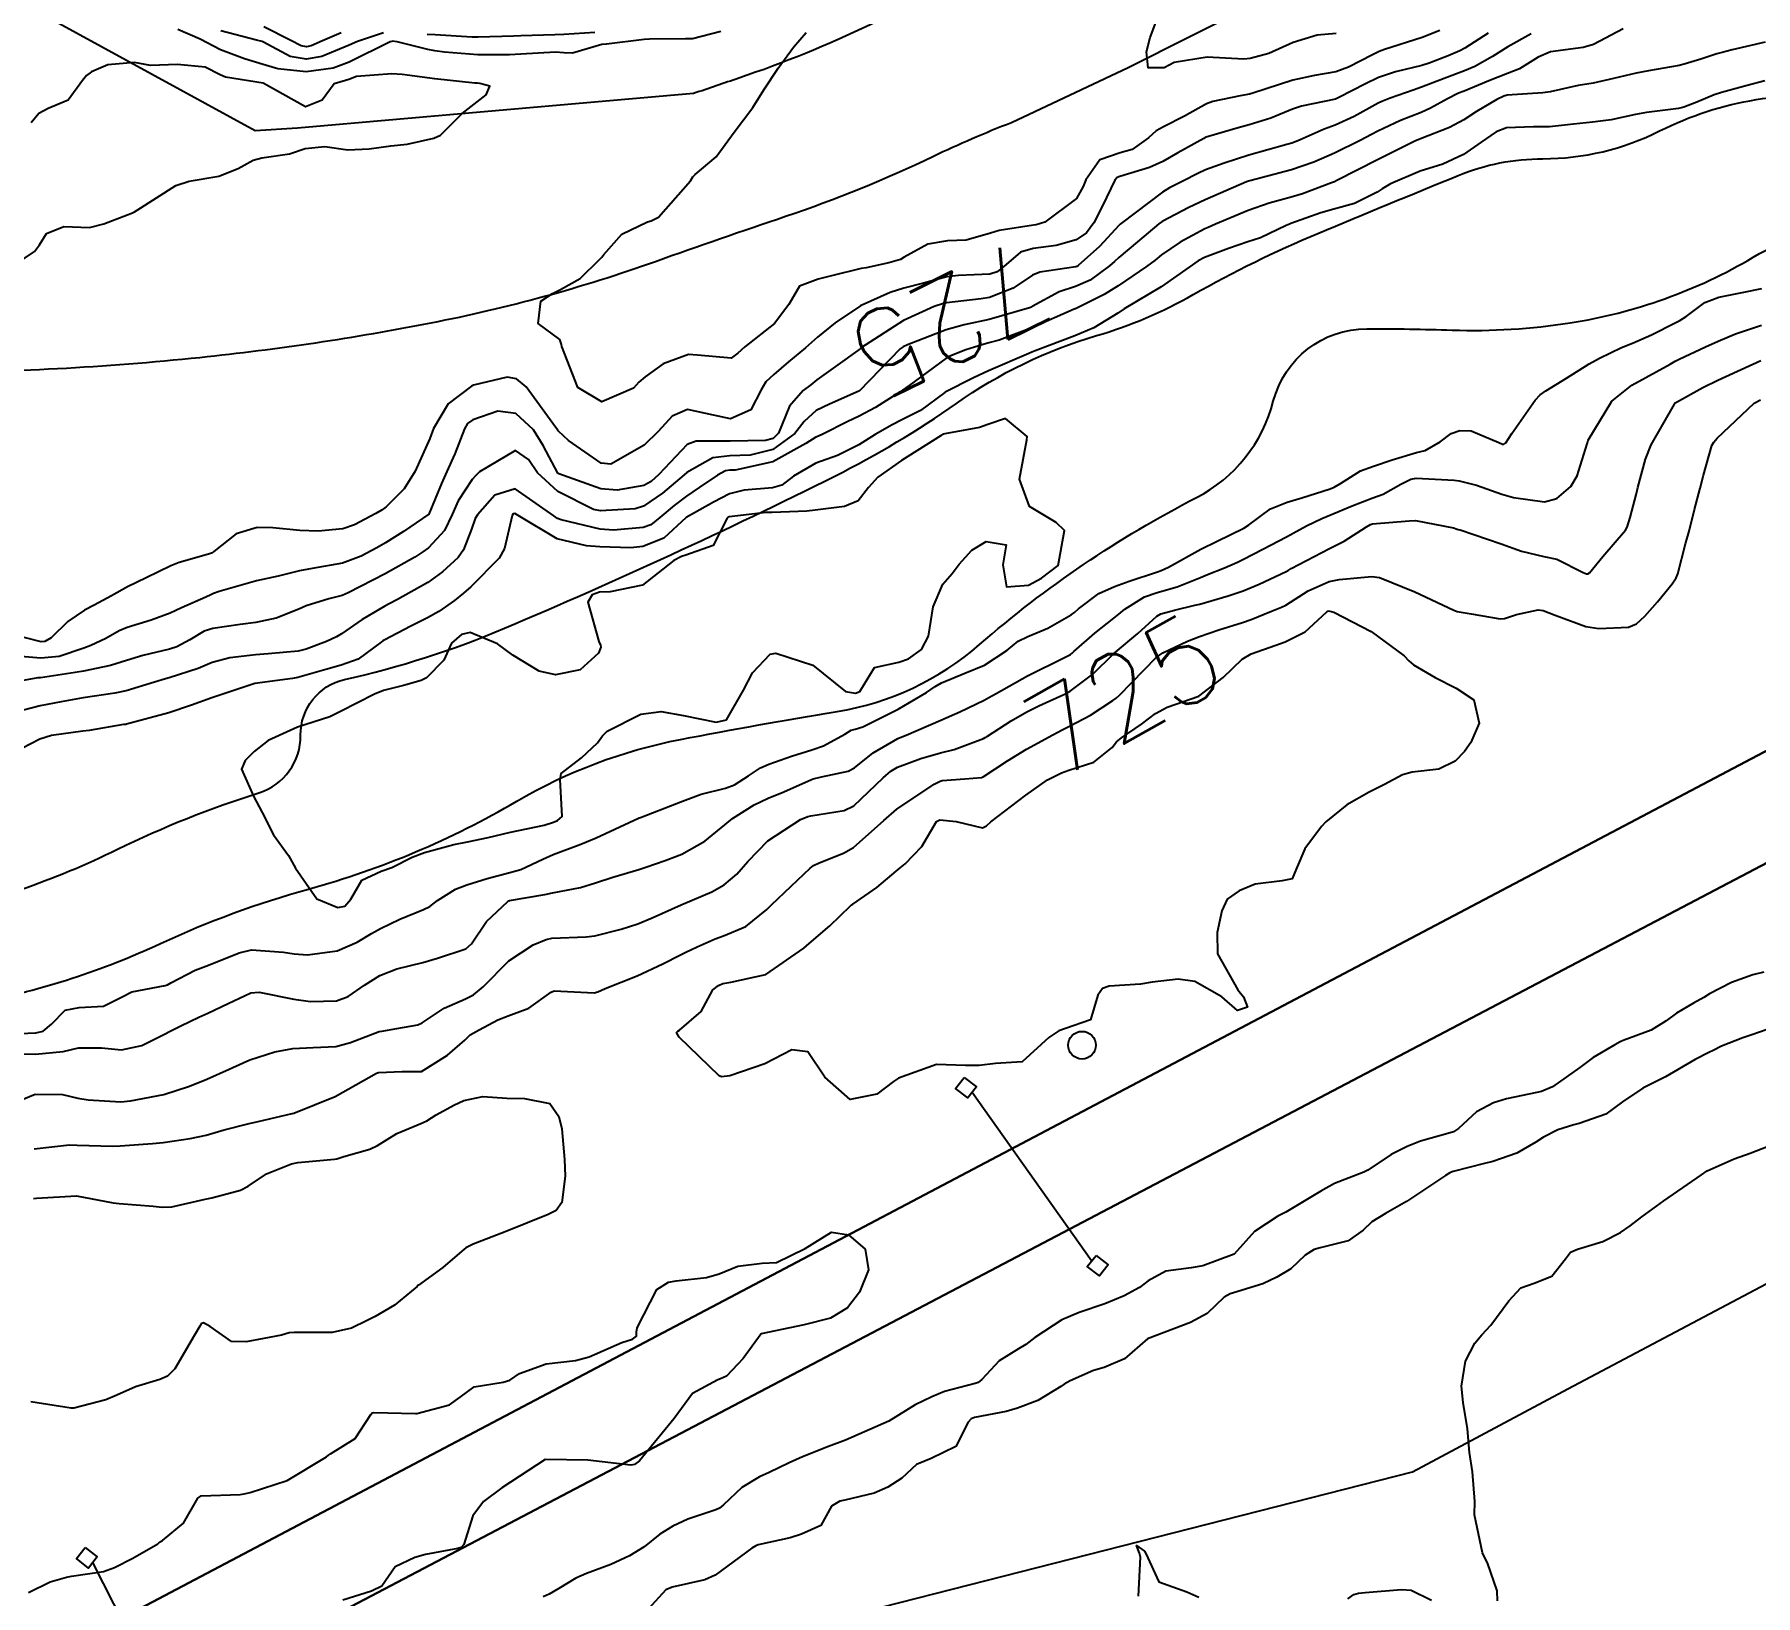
# Model space of a CAD drawing. Header units: metres. Extents: x 318500 to 325275, y 7408834 to 7428799.
# Drawn here: x 322612.5 to 322692.7, y 7418148.9 to 7418221.7 of the extents above; entities that cross this region are included whole.
import ezdxf
from ezdxf.enums import TextEntityAlignment as Align

# ---------------------------------------------------------------- set-up
doc = ezdxf.new("R2010")
doc.units = ezdxf.units.M
doc.header["$MEASUREMENT"] = 0
for name, color, linetype in [('Cotas', 45, 'Continuous'), ('Curvas de Nivel 1m', 11, 'Continuous'), ('Curvas de Nivel 5m', 15, 'Continuous'), ('Divisas', 45, 'Continuous'), ('Hidrografia', 140, 'Continuous'), ('Linha Férrea', 20, 'Continuous'), ('Postes', 20, 'Continuous'), ('Pórticos', 45, 'Continuous'), ('Vias Primárias', 230, 'Continuous')]:
    doc.layers.add(name, color=color, linetype=linetype)
doc.styles.add('Style-STANDARD', font='STANDARD.shx')

msp = doc.modelspace()

# ---------------------------------------------------------------- linework, layer by layer
at = {"layer": 'Curvas de Nivel 1m', "flags": 128}
for points, elevation in [([(322673.17, 7418221.737), (322672.279, 7418221.659), (322671.165, 7418221.316), (322670.023, 7418220.797), (322669.147, 7418220.559), (322668.863, 7418220.53), (322667.148, 7418220.63), (322665.615, 7418220.385), (322665.143, 7418220.129), (322664.393, 7418220.122), (322664.318, 7418220.872), (322664.488, 7418221.542), (322664.992, 7418222.863)], 728), ([(322686.55, 7418221.955), (322685.166, 7418221.22), (322684.687, 7418221.082), (322683.163, 7418220.881), (322682.581, 7418220.629), (322681.708, 7418220.086), (322681.148, 7418219.869), (322680.283, 7418219.523), (322679.135, 7418219.044), (322678.876, 7418218.941), (322678.349, 7418218.688), (322677.567, 7418218.252), (322677.12, 7418218.05), (322676.163, 7418217.666), (322675.107, 7418217.175), (322674.813, 7418217.026), (322674.276, 7418216.742), (322673.094, 7418216.152), (322672.13, 7418215.729), (322671.086, 7418215.37), (322669.133, 7418214.862), (322669.08, 7418214.845), (322668.988, 7418214.811), (322667.061, 7418213.972), (322666.293, 7418213.612), (322665.051, 7418212.966), (322664.898, 7418212.862), (322663.899, 7418212.015), (322663.026, 7418211.283), (322662.823, 7418211.092), (322662.6, 7418210.894), (322661.688, 7418210.225), (322661.005, 7418209.929), (322660.244, 7418209.678), (322658.991, 7418208.995), (322658.955, 7418208.976), (322658.872, 7418208.942), (322656.984, 7418208.401), (322655.817, 7418208.147), (322654.979, 7418207.91), (322653.17, 7418207.215), (322652.971, 7418207.125), (322652.83, 7418207.022), (322650.94, 7418205.07), (322650.91, 7418205.05), (322649.544, 7418204.451), (322648.926, 7418204.145), (322648.357, 7418203.639), (322647.929, 7418203.085), (322646.902, 7418202.328), (322645.846, 7418202.063), (322644.899, 7418202.041), (322644.095, 7418201.941), (322642.891, 7418201.257), (322642.771, 7418201.152), (322641.751, 7418200.292), (322640.868, 7418199.69), (322640.486, 7418199.566), (322638.864, 7418199.48), (322638.538, 7418199.541), (322636.877, 7418200.373), (322635.927, 7418201.244), (322635.508, 7418201.862), (322634.9, 7418202.293), (322633.217, 7418201.285), (322633.05, 7418201.125), (322632.885, 7418200.93), (322632.224, 7418199.942), (322631.95, 7418199.299), (322631.596, 7418198.555), (322630.837, 7418197.748), (322630.583, 7418197.565), (322630.199, 7418197.319), (322628.822, 7418196.529), (322627.096, 7418195.649), (322626.812, 7418195.528), (322626.688, 7418195.495), (322626.191, 7418195.376), (322625.144, 7418195.047), (322624.803, 7418194.892), (322623.739, 7418194.463), (322622.793, 7418194.263), (322622.057, 7418194.165), (322620.788, 7418193.993), (322620.383, 7418193.857), (322619.708, 7418193.461), (322619.109, 7418193.132), (322618.773, 7418193.02), (322617.524, 7418192.734), (322616.765, 7418192.49), (322616.017, 7418192.255), (322614.757, 7418192.003), (322614.361, 7418191.929), (322612.752, 7418191.691), (322612.624, 7418191.68), (322611.951, 7418191.562)], 724), ([(322680.25, 7418221.743), (322679.164, 7418221.054), (322678.923, 7418220.921), (322678.39, 7418220.688), (322677.506, 7418220.345), (322677.153, 7418220.239), (322675.93, 7418219.936), (322675.144, 7418219.674), (322674.505, 7418219.374), (322673.313, 7418218.757), (322673.194, 7418218.694), (322673.129, 7418218.669), (322671.553, 7418218.346), (322671.121, 7418218.202), (322670.125, 7418217.785), (322669.11, 7418217.465), (322668.596, 7418217.329), (322667.101, 7418216.898), (322667.062, 7418216.879), (322666.995, 7418216.841), (322665.779, 7418216.164), (322665.084, 7418215.768), (322664.466, 7418215.482), (322663.073, 7418215.068), (322662.949, 7418215.014), (322662.852, 7418214.892), (322662.263, 7418213.693), (322661.871, 7418212.902), (322661.516, 7418212.432), (322661.038, 7418212.102), (322660.115, 7418211.843), (322659.032, 7418211.707), (322658.446, 7418211.531), (322657.774, 7418210.959), (322657.358, 7418210.622), (322657.013, 7418210.512), (322655.548, 7418210.449), (322655.011, 7418210.381), (322653.917, 7418210.096), (322653.002, 7418209.851), (322652.369, 7418209.66), (322651.024, 7418209.049), (322650.99, 7418209.031), (322649.808, 7418208.235), (322648.975, 7418207.564), (322648.417, 7418207.078), (322647.636, 7418206.413), (322646.951, 7418205.832), (322646.57, 7418205.481), (322646.355, 7418205.109), (322645.865, 7418204.177), (322644.92, 7418203.763), (322644.125, 7418203.935), (322642.926, 7418204.205), (322642.2, 7418203.881), (322641.546, 7418203.17), (322640.904, 7418202.542), (322639.347, 7418201.656), (322638.895, 7418201.692), (322637.378, 7418202.753), (322636.91, 7418203.181), (322636.89, 7418203.21), (322636.876, 7418203.231), (322636.771, 7418203.374), (322635.404, 7418205.253), (322634.946, 7418205.629), (322634.506, 7418205.707), (322632.941, 7418205.336), (322632.907, 7418205.324), (322632.849, 7418205.291), (322631.763, 7418204.466), (322631.078, 7418203.308), (322631.034, 7418203.183), (322630.905, 7418202.849), (322630.226, 7418201.32), (322629.706, 7418200.5), (322628.865, 7418199.662), (322628.678, 7418199.527), (322628.383, 7418199.347), (322627.396, 7418198.817), (322626.849, 7418198.633), (322625.706, 7418198.522), (322624.847, 7418198.549), (322623.581, 7418198.677), (322622.849, 7418198.691), (322621.883, 7418198.395), (322620.832, 7418197.569), (322620.767, 7418197.514), (322620.583, 7418197.452), (322619.225, 7418197.067), (322618.824, 7418196.905), (322617.686, 7418196.355), (322616.814, 7418195.934), (322616.066, 7418195.511), (322615.249, 7418195.077), (322614.8, 7418194.846), (322614.02, 7418194.309), (322613.255, 7418193.545), (322612.953, 7418193.373), (322612.777, 7418193.364), (322611.984, 7418193.562)], 726), ([(322644.478, 7418221.819), (322643.155, 7418221.484), (322642.83, 7418221.48), (322641.154, 7418221.465), (322640.893, 7418221.445), (322639.15, 7418221.233), (322639.131, 7418221.23), (322638.921, 7418221.212), (322637.553, 7418220.819), (322637.146, 7418220.836), (322636.771, 7418220.86), (322635.145, 7418220.765), (322634.618, 7418220.741), (322633.144, 7418220.733), (322631.585, 7418220.866), (322631.146, 7418220.92), (322630.811, 7418220.979), (322629.38, 7418221.337), (322629.15, 7418221.367), (322629.126, 7418221.365), (322629.059, 7418221.341), (322627.14, 7418220.392), (322626.396, 7418220.119), (322625.136, 7418219.95), (322623.812, 7418220.085), (322623.139, 7418220.288), (322622.262, 7418220.554), (322621.145, 7418220.965), (322620.19, 7418221.46), (322619.157, 7418221.924)], 727), ([(322628.741, 7418221.762), (322627.539, 7418221.364), (322627.148, 7418221.193), (322625.867, 7418220.659), (322625.141, 7418220.534), (322624.4, 7418220.658), (322623.149, 7418221.324), (322623.084, 7418221.356), (322622.83, 7418221.425), (322621.156, 7418221.857)], 728), ([(322626.771, 7418221.759), (322625.895, 7418221.383), (322625.378, 7418221.157), (322625.147, 7418221.116), (322624.911, 7418221.157), (322624.427, 7418221.401), (322623.159, 7418222.036)], 729), ([(322638.602, 7418221.772), (322637.157, 7418221.681), (322636.73, 7418221.662), (322635.155, 7418221.62), (322634.812, 7418221.608), (322633.154, 7418221.561), (322632.881, 7418221.566), (322631.155, 7418221.665), (322630.783, 7418221.688)], 728), ([(322677.995, 7418221.868), (322677.168, 7418221.536), (322675.416, 7418220.98), (322675.162, 7418220.887), (322674.853, 7418220.735), (322673.739, 7418220.163), (322673.148, 7418219.947), (322672.15, 7418219.765), (322671.142, 7418219.555), (322669.275, 7418218.951), (322669.131, 7418218.906), (322668.693, 7418218.817), (322667.41, 7418218.552), (322667.124, 7418218.449), (322666.089, 7418217.877), (322665.108, 7418217.382), (322664.773, 7418217.197), (322664.421, 7418216.87), (322663.648, 7418216.325), (322663.089, 7418216.168), (322662.143, 7418215.845), (322661.489, 7418214.906), (322661.374, 7418214.6), (322661.061, 7418214.031), (322659.586, 7418212.932), (322659.17, 7418212.816), (322659.048, 7418212.799), (322657.457, 7418212.551), (322657.042, 7418212.413), (322655.917, 7418212.101), (322655.036, 7418212.062), (322654.126, 7418211.912), (322653.024, 7418211.302), (322652.85, 7418211.195), (322652.312, 7418211.031), (322651.254, 7418210.809), (322651.016, 7418210.766), (322649.638, 7418210.437), (322649.008, 7418210.28), (322648.144, 7418209.941), (322647.648, 7418209.09), (322646.981, 7418208.215), (322645.598, 7418207.121), (322645.272, 7418206.819), (322644.962, 7418206.596), (322643.383, 7418206.726), (322642.964, 7418206.755), (322641.791, 7418206.334), (322640.948, 7418205.72), (322640.652, 7418205.477), (322640.406, 7418205.188), (322638.93, 7418204.548), (322637.807, 7418205.221), (322637.064, 7418207.134), (322637.047, 7418207.229), (322636.972, 7418207.458), (322635.949, 7418208.215), (322636.075, 7418209.244), (322636.619, 7418209.612), (322636.998, 7418209.786), (322637.92, 7418210.307), (322638.839, 7418211.212), (322638.925, 7418211.308), (322639.023, 7418211.433), (322639.856, 7418212.379), (322641.047, 7418212.953), (322641.223, 7418213.002), (322641.574, 7418213.172), (322643.067, 7418214.856), (322643.174, 7418215.044), (322643.27, 7418215.148), (322644.249, 7418215.972), (322645.1, 7418217.13), (322645.96, 7418218.275), (322646.483, 7418219.11), (322647.14, 7418220.114), (322647.859, 7418221.089), (322648.459, 7418221.782)], 727), ([(322693.168, 7418221.325), (322691.624, 7418220.973), (322691.163, 7418220.845), (322690.909, 7418220.777), (322690.162, 7418220.53), (322689.396, 7418220.298), (322689.155, 7418220.236), (322687.727, 7418219.986), (322687.15, 7418219.884), (322686.095, 7418219.637), (322685.142, 7418219.416), (322684.446, 7418219.301), (322683.136, 7418219.018), (322682.801, 7418218.959), (322681.133, 7418218.848), (322680.975, 7418218.809), (322680.663, 7418218.657), (322679.702, 7418218.09), (322679.115, 7418217.712), (322678.448, 7418217.348), (322677.102, 7418216.822), (322677.016, 7418216.786), (322676.833, 7418216.704), (322675.091, 7418215.84), (322673.194, 7418214.871), (322673.081, 7418214.815), (322673.044, 7418214.797), (322672.946, 7418214.761), (322671.59, 7418214.257), (322671.07, 7418214.092), (322670.047, 7418213.814), (322669.06, 7418213.47), (322667.543, 7418212.833), (322667.2, 7418212.686), (322667.047, 7418212.617), (322665.883, 7418212.002), (322665.028, 7418211.412), (322664.722, 7418211.167), (322664.322, 7418210.87), (322663.006, 7418209.967), (322662.342, 7418209.555), (322661.044, 7418208.909), (322661.006, 7418208.894), (322660.99, 7418208.885), (322660.949, 7418208.87), (322658.981, 7418208.003), (322657.45, 7418207.438), (322656.973, 7418207.301), (322656.712, 7418207.233), (322655.904, 7418206.981), (322655.232, 7418206.721), (322654.964, 7418206.569), (322653.252, 7418205.323), (322652.941, 7418205.092), (322652.843, 7418205.021), (322651.681, 7418204.287), (322650.923, 7418203.884), (322650.357, 7418203.617), (322649.253, 7418203.067), (322649.021, 7418202.957), (322648.908, 7418202.903), (322648.442, 7418202.614), (322646.897, 7418201.764), (322645.135, 7418201.369), (322644.892, 7418201.366), (322644.686, 7418201.339), (322644.317, 7418201.136), (322643.471, 7418200.554), (322642.875, 7418200.157), (322642.298, 7418199.729), (322641.634, 7418199.168), (322641.203, 7418198.826), (322640.853, 7418198.701), (322639.476, 7418198.575), (322638.851, 7418198.625), (322637.027, 7418199.059), (322636.858, 7418199.115), (322636.687, 7418199.233), (322634.879, 7418200.503), (322633.94, 7418200.208), (322633.13, 7418199.286), (322633.025, 7418199.12), (322632.85, 7418198.615), (322632.477, 7418197.652), (322632.232, 7418197.296), (322631.5, 7418196.627), (322630.818, 7418196.136), (322629.392, 7418195.331), (322629.012, 7418195.132), (322628.805, 7418195.023), (322627.751, 7418194.4), (322626.786, 7418193.74), (322626.555, 7418193.601), (322626.086, 7418193.377), (322625.141, 7418193.019), (322624.773, 7418192.936), (322623.375, 7418192.807), (322622.77, 7418192.763), (322621.58, 7418192.626), (322620.764, 7418192.393), (322620.096, 7418192.121), (322618.753, 7418191.689), (322618.584, 7418191.641), (322618.062, 7418191.48), (322616.746, 7418191.086), (322616.215, 7418190.978), (322614.742, 7418190.747), (322613.709, 7418190.572), (322612.738, 7418190.383), (322611.114, 7418189.954)], 723), ([(322611.605, 7418210.977), (322612.47, 7418211.558), (322612.705, 7418211.875), (322613.033, 7418212.399), (322613.847, 7418212.733), (322615.037, 7418212.687), (322615.708, 7418212.852), (322617.048, 7418213.362), (322617.139, 7418213.408), (322617.267, 7418213.497), (322619.062, 7418214.638), (322619.683, 7418214.845), (322621.066, 7418215.082), (322621.963, 7418215.437), (322622.671, 7418215.831), (322623.078, 7418215.928), (322624.363, 7418216.119), (322625.085, 7418216.368), (322626.011, 7418216.456), (322627.084, 7418216.311), (322628.084, 7418216.356), (322629.087, 7418216.49), (322629.848, 7418216.57), (322631.093, 7418216.854), (322631.409, 7418216.993), (322631.713, 7418217.304), (322632.41, 7418217.998), (322633.119, 7418218.546), (322633.538, 7418218.87), (322633.699, 7418219.281), (322633.243, 7418219.401), (322633.131, 7418219.408), (322633.005, 7418219.417), (322631.133, 7418219.622), (322629.617, 7418219.815), (322629.135, 7418219.855), (322627.491, 7418219.722), (322627.132, 7418219.588), (322626.967, 7418219.536), (322626.438, 7418219.377), (322625.885, 7418218.616), (322625.114, 7418218.312), (322623.13, 7418219.42), (322621.385, 7418219.699), (322621.133, 7418219.796), (322620.432, 7418220.162), (322619.138, 7418220.292), (322617.887, 7418220.238), (322617.139, 7418220.385), (322615.893, 7418220.275), (322615.134, 7418219.948), (322614.89, 7418219.775), (322614.713, 7418219.534), (322614.04, 7418218.616), (322613.11, 7418218.237), (322612.667, 7418217.996), (322612.312, 7418217.562)], 726), ([(322693.145, 7418219.522), (322692.334, 7418219.311), (322691.137, 7418218.986), (322690.789, 7418218.87), (322689.977, 7418218.532), (322689.375, 7418218.289), (322689.125, 7418218.23), (322687.639, 7418218.045), (322687.121, 7418217.946), (322685.994, 7418217.71), (322685.115, 7418217.596), (322684.224, 7418217.499), (322683.111, 7418217.384), (322682.367, 7418217.375), (322681.11, 7418217.326), (322680.622, 7418217.142), (322679.922, 7418216.668), (322679.094, 7418216.089), (322678.142, 7418215.637), (322677.086, 7418215.312), (322675.705, 7418214.721), (322675.316, 7418214.487), (322675.074, 7418214.333), (322674.013, 7418213.799), (322673.062, 7418213.533), (322672.457, 7418213.368), (322671.051, 7418212.87), (322670.987, 7418212.845), (322670.833, 7418212.783), (322669.632, 7418212.21), (322669.038, 7418212.012), (322668.148, 7418211.708), (322667.027, 7418211.278), (322666.729, 7418211.13), (322666.317, 7418210.841), (322665.011, 7418209.916), (322663.284, 7418208.886), (322662.988, 7418208.696), (322661.872, 7418208.01), (322660.977, 7418207.636), (322659.132, 7418206.938), (322658.969, 7418206.869), (322658.832, 7418206.806), (322656.955, 7418205.994), (322656.251, 7418205.677), (322654.94, 7418205.003), (322654.919, 7418204.99), (322653.788, 7418204.146), (322652.92, 7418203.71), (322652.456, 7418203.488), (322651.677, 7418203.038), (322650.905, 7418202.551), (322649.906, 7418202.054), (322648.896, 7418201.688), (322647.856, 7418201.086), (322647.313, 7418200.664), (322646.882, 7418200.548), (322645.556, 7418200.444), (322644.877, 7418200.266), (322644.127, 7418199.881), (322642.86, 7418199.168), (322641.816, 7418198.195), (322640.839, 7418197.813), (322640.273, 7418197.754), (322638.839, 7418197.796), (322638.212, 7418197.844), (322636.844, 7418198.164), (322635.018, 7418199.258), (322634.861, 7418199.352), (322634.792, 7418199.33), (322634.751, 7418199.262), (322634.39, 7418197.714), (322634.141, 7418197.27), (322632.816, 7418195.936), (322632.475, 7418195.632), (322632.055, 7418195.298), (322631.324, 7418194.783), (322630.798, 7418194.483), (322630.023, 7418194.09), (322628.782, 7418193.449), (322628.713, 7418193.409), (322628.632, 7418193.342), (322627.566, 7418192.56), (322626.764, 7418192.272), (322626.055, 7418192.082), (322624.755, 7418191.701), (322624.499, 7418191.649), (322622.75, 7418191.42), (322620.743, 7418190.748), (322619.792, 7418190.407), (322618.736, 7418190.055), (322616.756, 7418189.525), (322616.73, 7418189.516), (322616.615, 7418189.502), (322615.014, 7418189.237), (322614.725, 7418189.197), (322613.271, 7418188.995), (322612.719, 7418188.827), (322611.879, 7418188.396)], 722), ([(322611.03, 7418175.075), (322612.534, 7418175.128), (322612.877, 7418175.205), (322613.266, 7418175.543), (322613.896, 7418176.19), (322614.552, 7418176.312), (322615.691, 7418176.375), (322616.56, 7418176.81), (322617.015, 7418177.042), (322618.568, 7418177.333), (322618.668, 7418177.369), (322618.826, 7418177.467), (322619.971, 7418178.061), (322620.578, 7418178.285), (322622.018, 7418178.862), (322622.586, 7418179.003), (322624.08, 7418178.893), (322624.584, 7418178.816), (322625.194, 7418178.774), (322626.586, 7418178.951), (322627.511, 7418179.356), (322628.179, 7418179.763), (322628.6, 7418179.997), (322629.503, 7418180.431), (322630.614, 7418180.887), (322630.898, 7418181.025), (322631.266, 7418181.304), (322632.095, 7418181.828), (322632.631, 7418182.027), (322633.578, 7418182.333), (322634.64, 7418182.601), (322635.144, 7418182.751), (322636.169, 7418183.237), (322636.652, 7418183.454), (322637.948, 7418183.926), (322638.66, 7418184.223), (322640.634, 7418185.145), (322640.67, 7418185.157), (322640.728, 7418185.179), (322642.126, 7418185.71), (322642.682, 7418185.932), (322643.564, 7418186.264), (322644.691, 7418186.544), (322645.115, 7418186.702), (322645.756, 7418187.114), (322646.317, 7418187.495), (322646.708, 7418187.654), (322647.772, 7418188.026), (322648.719, 7418188.333), (322649.268, 7418188.518), (322650.25, 7418189.055), (322650.543, 7418189.24), (322650.732, 7418189.289), (322651.097, 7418189.408), (322652.742, 7418190.229), (322654.057, 7418191), (322654.464, 7418191.284), (322654.757, 7418191.452), (322655.848, 7418191.9), (322656.773, 7418192.284), (322657.804, 7418192.955), (322658.337, 7418193.396), (322658.79, 7418193.609), (322659.726, 7418193.996), (322660.806, 7418194.623), (322660.972, 7418194.744), (322661.155, 7418194.907), (322662.097, 7418195.622), (322662.826, 7418195.939), (322663.511, 7418196.198), (322664.837, 7418196.631), (322665.008, 7418196.687), (322665.346, 7418196.852), (322666.849, 7418197.687), (322667.611, 7418198.063), (322668.859, 7418198.661), (322669.083, 7418198.807), (322670.095, 7418199.569), (322670.876, 7418199.872), (322671.563, 7418200.086), (322672.886, 7418200.504), (322673.067, 7418200.569), (322673.368, 7418200.745), (322674.297, 7418201.338), (322674.902, 7418201.555), (322675.775, 7418201.849), (322676.912, 7418202.186), (322677.316, 7418202.292), (322678.011, 7418202.689), (322678.531, 7418203.076), (322678.925, 7418203.212), (322679.457, 7418203.204), (322680.754, 7418202.652), (322680.919, 7418202.586), (322680.984, 7418202.584), (322681.068, 7418202.648), (322681.362, 7418203.081), (322682.445, 7418204.627), (322682.68, 7418204.888), (322682.947, 7418205.066), (322683.903, 7418205.663), (322684.966, 7418206.33), (322685.44, 7418206.593), (322686.466, 7418207.089), (322686.981, 7418207.296), (322687.862, 7418207.682), (322688.996, 7418208.26), (322689.182, 7418208.354), (322689.483, 7418208.535), (322690.353, 7418209.18), (322691.009, 7418209.435), (322692.176, 7418209.667), (322693.013, 7418209.837)], 722), ([(322611.917, 7418174.161), (322612.519, 7418174.134), (322613.803, 7418174.255), (322614.524, 7418174.439), (322615.6, 7418174.438), (322616.523, 7418174.34), (322617.473, 7418174.539), (322618.534, 7418175.065), (322618.793, 7418175.211), (322619.297, 7418175.462), (322620.137, 7418175.863), (322620.549, 7418176.055), (322621.497, 7418176.495), (322622.564, 7418176.993), (322622.951, 7418177.027), (322624.56, 7418176.707), (322625.343, 7418176.597), (322626.559, 7418176.62), (322627.104, 7418176.82), (322627.861, 7418177.351), (322628.575, 7418177.8), (322629.371, 7418178.121), (322630.581, 7418178.419), (322631.266, 7418178.62), (322632.588, 7418179.048), (322632.849, 7418179.286), (322633.553, 7418180.328), (322634.537, 7418181.261), (322634.59, 7418181.291), (322634.621, 7418181.297), (322636.272, 7418181.589), (322636.626, 7418181.657), (322637.931, 7418181.917), (322638.634, 7418182.132), (322639.438, 7418182.398), (322640.643, 7418182.743), (322640.971, 7418182.85), (322641.882, 7418183.162), (322642.653, 7418183.46), (322643.73, 7418184.069), (322644.667, 7418184.838), (322645.023, 7418185.125), (322646.027, 7418185.762), (322646.685, 7418186.076), (322647.411, 7418186.367), (322648.698, 7418186.952), (322648.784, 7418186.984), (322649.173, 7418187.065), (322650.418, 7418187.339), (322650.707, 7418187.496), (322651.571, 7418188.183), (322652.728, 7418188.864), (322652.837, 7418188.909), (322653.111, 7418189.014), (322654.737, 7418189.711), (322655.622, 7418190.101), (322656.755, 7418190.644), (322656.962, 7418190.762), (322657.304, 7418190.962), (322658.768, 7418191.774), (322660.504, 7418192.641), (322660.779, 7418192.779), (322660.856, 7418192.832), (322660.939, 7418192.908), (322661.917, 7418193.775), (322662.804, 7418194.47), (322663.036, 7418194.657), (322663.311, 7418194.882), (322664.232, 7418195.456), (322664.822, 7418195.665), (322665.747, 7418195.925), (322666.833, 7418196.364), (322667.158, 7418196.504), (322667.951, 7418196.819), (322668.569, 7418197.086), (322668.844, 7418197.218), (322669.74, 7418197.688), (322670.855, 7418198.268), (322671.78, 7418198.766), (322672.499, 7418199.122), (322672.868, 7418199.269), (322673.906, 7418199.708), (322674.88, 7418200.078), (322675.352, 7418200.254), (322676.178, 7418200.711), (322676.644, 7418200.954), (322676.894, 7418200.998), (322678.667, 7418200.899), (322678.893, 7418200.876), (322679.713, 7418200.662), (322680.884, 7418200.252), (322681.433, 7418200.09), (322682.879, 7418199.891), (322683.452, 7418200.044), (322684.103, 7418200.608), (322684.399, 7418201.104), (322684.86, 7418202.601), (322684.876, 7418202.645), (322684.922, 7418202.766), (322686.017, 7418204.584), (322686.951, 7418205.333), (322688.737, 7418206.314), (322688.969, 7418206.444), (322689.033, 7418206.476), (322689.157, 7418206.538), (322690.39, 7418207.115), (322690.983, 7418207.389), (322691.777, 7418207.719), (322692.995, 7418208.129)], 723), ([(322610.792, 7418171.575), (322612.497, 7418172.268), (322613.779, 7418172.255), (322614.496, 7418172.087), (322614.978, 7418172.006), (322616.494, 7418171.917), (322616.956, 7418171.955), (322618.498, 7418172.263), (322619.696, 7418172.652), (322620.505, 7418172.979), (322621.545, 7418173.434), (322622.202, 7418173.737), (322622.517, 7418173.873), (322623.674, 7418174.252), (322624.525, 7418174.405), (322625.465, 7418174.441), (322626.527, 7418174.501), (322627.205, 7418174.684), (322628.538, 7418175.187), (322628.66, 7418175.217), (322629.36, 7418175.328), (322630.346, 7418175.51), (322630.544, 7418175.606), (322631.567, 7418176.287), (322632.561, 7418176.723), (322632.947, 7418176.901), (322633.386, 7418177.278), (322634.582, 7418178.492), (322635.72, 7418179.243), (322636.337, 7418179.491), (322636.595, 7418179.542), (322638.201, 7418179.609), (322638.597, 7418179.657), (322639.826, 7418179.967), (322640.606, 7418180.215), (322641.279, 7418180.501), (322642.619, 7418181.105), (322642.652, 7418181.117), (322642.729, 7418181.149), (322644.06, 7418181.705), (322644.633, 7418182.026), (322645.227, 7418182.535), (322645.729, 7418183.114), (322646.66, 7418184.085), (322648.181, 7418185.077), (322648.53, 7418185.214), (322648.673, 7418185.248), (322650.231, 7418185.5), (322650.68, 7418185.723), (322652.05, 7418187.03), (322652.393, 7418187.336), (322652.707, 7418187.513), (322653.797, 7418187.921), (322654.718, 7418188.185), (322655.358, 7418188.346), (322656.728, 7418188.852), (322656.802, 7418188.896), (322656.915, 7418188.967), (322658.018, 7418189.674), (322658.747, 7418190.101), (322659.303, 7418190.38), (322660.469, 7418190.914), (322660.762, 7418191.068), (322661.817, 7418191.852), (322662.779, 7418192.801), (322662.877, 7418192.889), (322663.912, 7418193.754), (322664.805, 7418194.558), (322664.989, 7418194.675), (322665.619, 7418194.848), (322666.577, 7418195.07), (322666.814, 7418195.127), (322668.131, 7418195.507), (322668.824, 7418195.746), (322669.568, 7418196.059), (322670.838, 7418196.644), (322670.923, 7418196.694), (322671.064, 7418196.777), (322672.85, 7418197.716), (322673.543, 7418198.054), (322674.581, 7418198.733), (322674.759, 7418198.834), (322674.862, 7418198.859), (322676.564, 7418199.005), (322676.865, 7418199.016), (322678.635, 7418198.673), (322678.809, 7418198.621), (322678.859, 7418198.609), (322678.939, 7418198.589), (322680.853, 7418197.927), (322681.805, 7418197.592), (322682.847, 7418197.347), (322683.452, 7418197.22), (322684.685, 7418196.592), (322684.839, 7418196.529), (322684.897, 7418196.532), (322684.971, 7418196.589), (322685.605, 7418197.34), (322686.649, 7418198.573), (322686.728, 7418198.706), (322686.869, 7418199.156), (322687.166, 7418200.286), (322687.235, 7418200.565), (322687.584, 7418201.885), (322687.848, 7418202.556), (322688.939, 7418204.44), (322688.978, 7418204.501), (322689.028, 7418204.539), (322690.259, 7418205.218), (322690.956, 7418205.561), (322692.97, 7418206.49)], 724), ([(322693.619, 7418175.409), (322692.548, 7418175.037), (322692.133, 7418174.907), (322691.125, 7418174.504), (322690.743, 7418174.302), (322690.537, 7418174.213), (322689.898, 7418173.884), (322688.525, 7418173.08), (322687.464, 7418172.556), (322686.51, 7418171.909), (322685.74, 7418171.339), (322684.495, 7418170.906), (322684.239, 7418170.849), (322683.497, 7418170.605), (322682.828, 7418170.271), (322682.481, 7418170.041), (322681.59, 7418169.516), (322680.467, 7418169.137), (322680.08, 7418169.039), (322678.627, 7418168.668), (322678.502, 7418168.627), (322678.459, 7418168.603), (322678.259, 7418168.474), (322676.446, 7418167.269), (322675.466, 7418166.715), (322674.831, 7418166.327), (322674.428, 7418165.933), (322673.719, 7418165.438), (322672.415, 7418165.114), (322672.133, 7418165.035), (322671.719, 7418164.76), (322671.043, 7418164.128), (322670.394, 7418163.741), (322669.748, 7418163.431), (322668.383, 7418163.011), (322668.227, 7418162.966), (322667.949, 7418162.814), (322667.15, 7418162.045), (322666.368, 7418161.618), (322664.36, 7418160.86), (322663.298, 7418159.924), (322662.34, 7418159.528), (322661.843, 7418159.389), (322660.754, 7418158.906), (322660.487, 7418158.749), (322660.326, 7418158.635), (322659.26, 7418157.982), (322658.31, 7418157.627), (322657.774, 7418157.482), (322656.303, 7418157.189), (322656.14, 7418157.135), (322656, 7418156.973), (322655.428, 7418155.839), (322654.283, 7418155.28), (322653.604, 7418155), (322652.918, 7418154.363), (322652.264, 7418153.95), (322651.626, 7418153.663), (322650.254, 7418153.345), (322650.017, 7418153.289), (322649.633, 7418153.056), (322649.142, 7418152.155), (322648.23, 7418151.75), (322647.714, 7418151.592), (322646.222, 7418151.258), (322646.108, 7418151.215), (322645.923, 7418151.104), (322644.207, 7418149.847), (322643.721, 7418149.619), (322642.201, 7418149.285), (322641.912, 7418149.154), (322641.087, 7418148.266)], 724), ([(322612.429, 7418167.404), (322612.559, 7418167.419), (322614.43, 7418167.53), (322616.134, 7418167.211), (322616.427, 7418167.169), (322618.005, 7418167.056), (322618.425, 7418167.004), (322618.869, 7418167.022), (322620.429, 7418167.383), (322620.743, 7418167.445), (322622.072, 7418167.789), (322622.438, 7418167.981), (322623.295, 7418168.56), (322624.455, 7418169.03), (322624.753, 7418169.09), (322626.458, 7418169.245), (322626.562, 7418169.265), (322626.893, 7418169.363), (322628.11, 7418169.701), (322628.468, 7418169.879), (322629.372, 7418170.431), (322630.484, 7418170.9), (322630.763, 7418171.03), (322631.205, 7418171.303), (322632.025, 7418171.764), (322632.497, 7418171.978), (322633.381, 7418172.159), (322634.498, 7418172.082), (322635.326, 7418172.076), (322636.496, 7418171.836), (322636.92, 7418171.226), (322637.053, 7418170.652), (322637.19, 7418169.223), (322637.221, 7418168.45), (322637.058, 7418167.224), (322636.798, 7418166.854), (322636.424, 7418166.668), (322635.456, 7418166.28), (322634.416, 7418165.855), (322632.927, 7418165.282), (322632.587, 7418165.108), (322632.405, 7418164.951), (322631.504, 7418164.188), (322630.381, 7418163.37), (322630.347, 7418163.344), (322630.307, 7418163.311), (322629.252, 7418162.441), (322628.359, 7418161.907), (322627.983, 7418161.718), (322627.253, 7418161.356), (322626.348, 7418161.159), (322624.578, 7418161.158), (322624.347, 7418161.139), (322623.982, 7418161.031), (322622.343, 7418160.723), (322621.655, 7418160.739), (322620.659, 7418161.445), (322620.352, 7418161.606), (322620.246, 7418161.556), (322620.179, 7418161.452), (322619.93, 7418161.039), (322619.01, 7418159.46), (322618.668, 7418159.122), (322618.323, 7418158.971), (322617.176, 7418158.628), (322616.311, 7418158.24), (322615.796, 7418158.017), (322614.302, 7418157.635), (322614.187, 7418157.636), (322612.306, 7418157.923)], 726), ([(322680.694, 7418148.643), (322680.678, 7418149.116), (322680.218, 7418150.412), (322680.091, 7418150.651), (322679.986, 7418150.89), (322679.609, 7418152.656), (322679.636, 7418153.28), (322679.517, 7418154.658), (322679.387, 7418155.561), (322679.281, 7418156.66), (322679.087, 7418157.894), (322679.013, 7418158.663), (322679.194, 7418159.815), (322679.626, 7418160.657), (322679.962, 7418161.056), (322680.369, 7418161.509), (322681.219, 7418162.637), (322681.781, 7418163.238), (322682.393, 7418163.465), (322683.214, 7418163.791), (322683.859, 7418164.598), (322684.096, 7418164.913), (322684.417, 7418165.04), (322685.604, 7418165.397), (322686.429, 7418165.828), (322686.871, 7418166.126), (322687.418, 7418166.555), (322688.448, 7418167.293), (322690.193, 7418168.514), (322690.463, 7418168.69), (322691.718, 7418169.251), (322692.475, 7418169.517), (322694.226, 7418170.204)], 724), ([(322612.185, 7418149.043), (322613.202, 7418149.535), (322613.965, 7418149.752), (322614.194, 7418149.795), (322615.685, 7418150.018), (322616.2, 7418150.198), (322617.051, 7418150.643), (322618.218, 7418151.312), (322618.304, 7418151.384), (322618.435, 7418151.467), (322619.419, 7418152.266), (322620.088, 7418153.442), (322620.251, 7418153.543), (322622.062, 7418153.612), (322622.252, 7418153.635), (322622.532, 7418153.695), (322624.259, 7418154.256), (322626.087, 7418155.363), (322626.186, 7418155.447), (322626.272, 7418155.503), (322627.419, 7418156.217), (322628.15, 7418157.342), (322628.223, 7418157.419), (322628.301, 7418157.436), (322630.233, 7418157.379), (322630.301, 7418157.38), (322631.817, 7418157.785), (322632.313, 7418158.145), (322632.976, 7418158.624), (322634.324, 7418158.842), (322634.638, 7418158.943), (322635.09, 7418159.249), (322636.335, 7418159.693), (322637.694, 7418159.859), (322638.338, 7418160.024), (322639.854, 7418160.689), (322640.355, 7418160.848), (322640.539, 7418160.996), (322640.544, 7418161.177), (322640.567, 7418161.382), (322641.487, 7418163.163), (322642.041, 7418163.499), (322642.386, 7418163.57), (322643.806, 7418163.719), (322644.392, 7418163.901), (322645.265, 7418164.249), (322646.399, 7418164.39), (322647.064, 7418164.426), (322648.41, 7418165.07), (322649.636, 7418165.844), (322650.42, 7418165.715), (322651.205, 7418165.038), (322651.357, 7418164.074), (322650.937, 7418163.042), (322650.373, 7418162.314), (322649.59, 7418161.835), (322648.365, 7418161.521), (322646.36, 7418161.1), (322645.509, 7418159.946), (322644.732, 7418159.124), (322644.462, 7418158.994), (322644.327, 7418158.946), (322643.151, 7418158.308), (322642.3, 7418157.15), (322640.682, 7418155.174), (322640.448, 7418155.007), (322640.277, 7418154.969), (322638.28, 7418155.21), (322636.28, 7418155.23), (322634.257, 7418153.921), (322633.411, 7418153.273), (322632.916, 7418152.604), (322632.484, 7418151.277), (322632.36, 7418151.137), (322632.217, 7418151.087), (322630.7, 7418150.815), (322630.21, 7418150.674), (322629.295, 7418150.232), (322628.666, 7418149.333), (322628.188, 7418149.092), (322626.856, 7418148.681)], 726), ([(322663.952, 7418148.864), (322664.036, 7418150.68), (322663.998, 7418150.863), (322663.858, 7418151.233), (322664.222, 7418150.961), (322664.288, 7418150.859), (322664.896, 7418149.539), (322666.202, 7418149.071), (322666.764, 7418148.824)], 724), ([(322673.708, 7418148.735), (322673.99, 7418148.944), (322674.203, 7418149.001), (322674.518, 7418149.04), (322676.205, 7418149.179), (322676.655, 7418149.144), (322677.616, 7418148.679)], 724)]:
    msp.add_lwpolyline(points, dxfattribs=dict(at, elevation=elevation))
for points, elevation in [([(322657.747, 7418203.782), (322656.918, 7418203.499), (322656.537, 7418203.353), (322654.911, 7418203.066), (322654.852, 7418203.049), (322654.745, 7418202.992), (322652.898, 7418201.813), (322651.794, 7418201.036), (322651.366, 7418200.56), (322650.873, 7418199.932), (322650.245, 7418199.681), (322648.867, 7418199.51), (322648.486, 7418199.455), (322646.864, 7418199.394), (322646.581, 7418199.388), (322644.861, 7418199.199), (322644.812, 7418199.179), (322644.764, 7418199.131), (322644.117, 7418197.861), (322642.834, 7418197.408), (322642.637, 7418197.349), (322642.283, 7418197.158), (322640.818, 7418196.008), (322639.31, 7418195.697), (322638.815, 7418195.679), (322638.47, 7418195.557), (322638.272, 7418195.215), (322638.783, 7418193.384), (322638.856, 7418193.209), (322638.878, 7418193.109), (322638.774, 7418192.831), (322637.918, 7418192.063), (322636.759, 7418191.831), (322636.009, 7418191.993), (322634.772, 7418192.739), (322634.059, 7418193.271), (322632.788, 7418193.794), (322632.375, 7418193.705), (322631.92, 7418193.299), (322631.556, 7418192.514), (322630.756, 7418191.686), (322630.499, 7418191.569), (322629.672, 7418191.326), (322628.747, 7418191.088), (322628.325, 7418190.926), (322626.738, 7418190.12), (322626.237, 7418189.873), (322624.73, 7418189.39), (322623.368, 7418188.763), (322622.712, 7418188.243), (322622.299, 7418187.833), (322622.123, 7418187.429), (322622.681, 7418186.172), (322623.087, 7418185.414), (322623.616, 7418184.362), (322624.316, 7418183.395), (322624.641, 7418182.816), (322625.635, 7418181.38), (322626.614, 7418180.975), (322626.936, 7418181.044), (322627.228, 7418181.361), (322627.731, 7418182.256), (322628.64, 7418182.676), (322629.13, 7418182.846), (322630.087, 7418183.318), (322630.652, 7418183.549), (322632.031, 7418183.921), (322632.658, 7418184.044), (322633.622, 7418184.238), (322634.662, 7418184.487), (322636.237, 7418184.808), (322636.667, 7418184.954), (322636.863, 7418185.033), (322637.071, 7418185.226), (322636.983, 7418186.94), (322637.026, 7418187.227), (322637.972, 7418187.957), (322638.722, 7418188.65), (322638.956, 7418188.977), (322639.175, 7418189.203), (322640.738, 7418189.989), (322641.692, 7418190.118), (322642.738, 7418189.935), (322644.251, 7418189.619), (322644.736, 7418189.724), (322645.538, 7418191.118), (322645.953, 7418191.921), (322646.775, 7418192.789), (322647.032, 7418192.84), (322648.768, 7418192.28), (322650.294, 7418191.055), (322650.749, 7418190.974), (322650.956, 7418191.047), (322651.634, 7418192.17), (322652.771, 7418192.416), (322653.217, 7418192.57), (322653.823, 7418193.004), (322654.163, 7418193.626), (322654.37, 7418194.997), (322654.821, 7418196.051), (322655.26, 7418196.552), (322655.593, 7418196.982), (322656.174, 7418197.643), (322656.846, 7418198.043), (322657.783, 7418197.895), (322657.622, 7418196.958), (322657.793, 7418195.924), (322658.826, 7418196.013), (322659.424, 7418196.338), (322660.2, 7418196.92), (322660.494, 7418198.553), (322660.103, 7418198.921), (322658.871, 7418199.678), (322658.395, 7418200.947), (322658.742, 7418202.776), (322658.75, 7418202.942)], 721), ([(322672.811, 7418194.809), (322673.051, 7418194.748), (322674.797, 7418193.839), (322676.328, 7418192.707), (322676.553, 7418192.479), (322676.776, 7418192.291), (322677.786, 7418191.701), (322678.765, 7418191.21), (322679.582, 7418190.662), (322679.831, 7418189.572), (322679.444, 7418188.663), (322679.145, 7418188.244), (322678.717, 7418187.798), (322677.959, 7418187.434), (322676.709, 7418187.287), (322676.254, 7418187.159), (322675.423, 7418186.719), (322674.696, 7418186.349), (322673.669, 7418185.762), (322672.682, 7418184.976), (322672.475, 7418184.753), (322671.71, 7418183.719), (322671.302, 7418182.77), (322671.106, 7418182.31), (322670.642, 7418182.222), (322669.38, 7418182.058), (322668.634, 7418181.753), (322668.083, 7418181.361), (322667.835, 7418180.818), (322667.612, 7418179.818), (322667.633, 7418178.82), (322668.575, 7418177.142), (322668.839, 7418176.806), (322669.03, 7418176.336), (322668.56, 7418176.175), (322667.83, 7418176.817), (322666.581, 7418177.532), (322665.795, 7418177.629), (322664.579, 7418177.492), (322664.046, 7418177.4), (322662.576, 7418177.306), (322662.271, 7418177.197), (322662.059, 7418176.895), (322661.712, 7418175.739), (322660.546, 7418175.34), (322660.229, 7418175.231), (322659.761, 7418174.922), (322658.528, 7418173.783), (322657.274, 7418173.706), (322656.526, 7418173.613), (322655.888, 7418173.615), (322654.527, 7418173.649), (322652.758, 7418173.016), (322652.518, 7418172.862), (322651.744, 7418172.267), (322650.505, 7418172.02), (322649.329, 7418173.062), (322648.532, 7418174.24), (322647.786, 7418174.335), (322646.526, 7418173.685), (322644.897, 7418173.124), (322644.509, 7418173.079), (322644.399, 7418173.131), (322642.537, 7418174.933), (322642.408, 7418175.152), (322642.475, 7418175.217), (322642.542, 7418175.252), (322643.56, 7418176.135), (322644.103, 7418177.135), (322644.359, 7418177.345), (322644.573, 7418177.43), (322644.947, 7418177.498), (322646.578, 7418177.86), (322648.341, 7418179.074), (322648.47, 7418179.194), (322648.593, 7418179.302), (322649.552, 7418180.115), (322650.512, 7418181.051), (322650.57, 7418181.101), (322650.621, 7418181.136), (322651.755, 7418181.911), (322652.645, 7418182.666), (322652.835, 7418182.829), (322653.072, 7418183.014), (322653.844, 7418183.82), (322654.528, 7418184.992), (322654.681, 7418185.069), (322655.441, 7418184.982), (322656.676, 7418184.688), (322656.854, 7418184.791), (322657.056, 7418184.964), (322658.693, 7418186.221), (322659.698, 7418186.925), (322660.361, 7418187.26), (322660.707, 7418187.375), (322661.86, 7418187.752), (322662.723, 7418188.445), (322662.919, 7418188.695), (322663.149, 7418188.884), (322664.087, 7418189.522), (322664.747, 7418190.021), (322665.282, 7418190.322), (322666.76, 7418190.83), (322667.89, 7418191.698), (322668.777, 7418192.554), (322669.197, 7418192.804), (322670.357, 7418193.216), (322670.789, 7418193.361), (322671.724, 7418193.838), (322672.707, 7418194.752), (322672.764, 7418194.797)], 726)]:
    msp.add_lwpolyline(points, close=True, dxfattribs=dict(at, elevation=elevation))
at = {"layer": 'Curvas de Nivel 5m', "elevation": 725, "flags": 128}
for points in [[(322682.258, 7418221.721), (322681.165, 7418221.102), (322680.446, 7418220.661), (322679.631, 7418220.195), (322679.15, 7418219.987), (322678.201, 7418219.633), (322677.138, 7418219.225), (322676.75, 7418219.092), (322675.685, 7418218.722), (322675.291, 7418218.565), (322675.126, 7418218.487), (322673.997, 7418217.866), (322673.111, 7418217.46), (322672.606, 7418217.266), (322671.483, 7418216.776), (322671.219, 7418216.659), (322671.098, 7418216.618), (322670.87, 7418216.556), (322669.092, 7418216.058), (322667.936, 7418215.68), (322667.078, 7418215.371), (322666.712, 7418215.207), (322666.022, 7418214.85), (322665.389, 7418214.534), (322665.065, 7418214.337), (322663.158, 7418212.888), (322663.098, 7418212.841), (322663.048, 7418212.789), (322662.137, 7418211.796), (322661.134, 7418210.909), (322661.07, 7418210.859), (322661.019, 7418210.843), (322659.344, 7418210.607), (322659.013, 7418210.465), (322658.099, 7418209.858), (322656.997, 7418209.428), (322656.614, 7418209.356), (322654.993, 7418209.167), (322654.849, 7418209.136), (322654.421, 7418208.999), (322652.983, 7418208.349), (322650.992, 7418207.05), (322650.97, 7418207.033), (322649.822, 7418206.196), (322648.948, 7418205.574), (322648.667, 7418205.351), (322648.308, 7418205.079), (322647.669, 7418204.349), (322647.164, 7418203.096), (322646.907, 7418202.849), (322646.56, 7418202.759), (322644.906, 7418202.716), (322643.324, 7418202.728), (322642.904, 7418202.569), (322641.583, 7418201.17), (322641.22, 7418200.84), (322640.882, 7418200.659), (322639.646, 7418200.431), (322638.879, 7418200.496), (322636.923, 7418201.196), (322636.89, 7418201.214), (322636.874, 7418201.23), (322636.189, 7418202.526), (322635.733, 7418203.248), (322634.921, 7418204.01), (322634.077, 7418204.118), (322632.916, 7418203.71), (322632.668, 7418203.538), (322632.518, 7418203.294), (322632.066, 7418202.131), (322631.704, 7418201.302), (322631.442, 7418200.744), (322630.86, 7418199.31), (322629.671, 7418198.505), (322628.84, 7418197.984), (322628.427, 7418197.755), (322627.696, 7418197.357), (322626.827, 7418197.03), (322625.418, 7418196.791), (322624.823, 7418196.668), (322623.84, 7418196.424), (322622.818, 7418196.212), (322621.077, 7418195.71), (322620.812, 7418195.611), (322620.7, 7418195.562), (322620.461, 7418195.453), (322619.324, 7418194.943), (322618.798, 7418194.702), (322617.91, 7418194.367), (322616.788, 7418194.038), (322616.415, 7418193.876), (322615.796, 7418193.515), (322615.106, 7418193.194), (322614.773, 7418193.074), (322613.623, 7418192.686), (322612.766, 7418192.6), (322611.642, 7418192.692)], [(322612.463, 7418169.726), (322614.097, 7418169.903), (322614.466, 7418169.901), (322616.125, 7418169.845), (322616.465, 7418169.857), (322617.975, 7418169.969), (322618.468, 7418170.02), (322619.726, 7418170.203), (322620.474, 7418170.366), (322621.313, 7418170.602), (322622.482, 7418170.904), (322622.904, 7418170.994), (322624.49, 7418171.367), (322624.508, 7418171.372), (322624.57, 7418171.389), (322626.498, 7418172.163), (322628.423, 7418173.255), (322628.509, 7418173.286), (322629.608, 7418173.324), (322630.491, 7418173.329), (322630.51, 7418173.336), (322631.729, 7418174.091), (322632.533, 7418174.798), (322632.788, 7418175.034), (322633.198, 7418175.28), (322634.075, 7418175.739), (322634.55, 7418175.931), (322635.516, 7418176.286), (322636.567, 7418177.033), (322636.705, 7418177.091), (322638.567, 7418176.997), (322638.731, 7418177.044), (322639.086, 7418177.202), (322640.576, 7418177.789), (322641.767, 7418178.347), (322642.586, 7418178.775), (322642.837, 7418178.898), (322643.364, 7418179.142), (322644.212, 7418179.517), (322644.598, 7418179.657), (322645.633, 7418180.086), (322646.617, 7418180.88), (322646.726, 7418180.99), (322646.838, 7418181.097), (322647.752, 7418181.965), (322648.646, 7418182.814), (322648.788, 7418182.929), (322649.052, 7418183.066), (322650.194, 7418183.516), (322650.657, 7418183.78), (322652.078, 7418185.029), (322652.685, 7418185.556), (322654.426, 7418186.723), (322654.699, 7418186.868), (322654.792, 7418186.896), (322655.845, 7418186.979), (322656.629, 7418187.043), (322656.701, 7418187.065), (322657.847, 7418187.819), (322658.721, 7418188.352), (322659.099, 7418188.56), (322659.749, 7418188.925), (322660.386, 7418189.265), (322660.738, 7418189.429), (322661.707, 7418189.939), (322662.756, 7418190.626), (322662.908, 7418190.737), (322663.067, 7418190.885), (322664.778, 7418192.64), (322665.078, 7418192.856), (322666.227, 7418193.4), (322666.792, 7418193.62), (322667.689, 7418193.928), (322668.802, 7418194.271), (322669.201, 7418194.407), (322670.157, 7418194.79), (322670.619, 7418194.977), (322670.814, 7418195.079), (322671.854, 7418195.735), (322672.831, 7418196.176), (322673.305, 7418196.273), (322674.835, 7418196.409), (322675.191, 7418196.368), (322676.825, 7418195.695), (322678.649, 7418194.836), (322678.812, 7418194.775), (322679.456, 7418194.664), (322680.807, 7418194.438), (322681.008, 7418194.446), (322681.579, 7418194.638), (322682.576, 7418194.862), (322682.813, 7418194.821), (322683.373, 7418194.612), (322684.802, 7418194.076), (322685.406, 7418193.979), (322686.802, 7418194.048), (322687.172, 7418194.197), (322687.556, 7418194.559), (322688.141, 7418195.23), (322688.833, 7418196.064), (322689.025, 7418196.35), (322689.102, 7418196.537), (322689.458, 7418197.93), (322689.616, 7418198.532), (322689.875, 7418199.53), (322690.136, 7418200.528), (322690.295, 7418201.13), (322690.686, 7418202.522), (322690.766, 7418202.677), (322690.923, 7418202.856), (322692.652, 7418204.494), (322692.942, 7418204.654)], [(322693.106, 7418177.969), (322692.59, 7418177.837), (322691.602, 7418177.482), (322690.577, 7418176.944), (322690.308, 7418176.78), (322689.822, 7418176.521), (322689.039, 7418176.057), (322688.557, 7418175.696), (322687.844, 7418175.257), (322686.543, 7418174.78), (322686.403, 7418174.711), (322686.153, 7418174.574), (322685.141, 7418173.977), (322684.529, 7418173.511), (322683.246, 7418172.609), (322682.739, 7418172.395), (322682.516, 7418172.345), (322681.099, 7418172.054), (322680.508, 7418171.864), (322679.71, 7418171.45), (322678.861, 7418170.666), (322678.638, 7418170.518), (322678.487, 7418170.469), (322677.093, 7418170.079), (322676.477, 7418169.828), (322675.731, 7418169.452), (322674.643, 7418168.727), (322674.459, 7418168.639), (322673.09, 7418168.108), (322672.45, 7418167.756), (322670.823, 7418166.774), (322670.567, 7418166.649), (322670.437, 7418166.587), (322669.353, 7418165.869), (322668.41, 7418164.81), (322666.955, 7418164.272), (322666.4, 7418164.167), (322665.221, 7418164.024), (322664.391, 7418163.563), (322663.998, 7418163.254), (322663.282, 7418162.876), (322662.376, 7418162.493), (322661.188, 7418162.086), (322660.368, 7418161.747), (322659.11, 7418160.929), (322658.692, 7418160.598), (322658.352, 7418160.393), (322657.452, 7418159.844), (322656.637, 7418158.965), (322656.465, 7418158.831), (322656.327, 7418158.788), (322654.905, 7418158.401), (322654.318, 7418158.166), (322653.528, 7418157.785), (322652.3, 7418157.02), (322650.291, 7418156.145), (322649.496, 7418155.85), (322648.283, 7418155.365), (322647.659, 7418155.079), (322646.727, 7418154.639), (322646.27, 7418154.425), (322645.445, 7418153.93), (322644.592, 7418153.125), (322644.409, 7418152.966), (322644.246, 7418152.896), (322642.932, 7418152.451), (322642.235, 7418152.136), (322641.635, 7418151.753), (322640.898, 7418151.17), (322640.216, 7418150.743), (322639.352, 7418150.334), (322638.207, 7418149.916), (322637.71, 7418149.71), (322636.926, 7418149.223), (322636.47, 7418148.953), (322636.194, 7418148.827)]]:
    msp.add_lwpolyline(points, dxfattribs=at)
at = {"layer": 'Divisas'}
msp.add_lwpolyline([(322572.351, 7418099.804), (322590.395, 7418109.658), (322624.601, 7418127.004), (322645.179, 7418137.308), (322646.483, 7418146.959), (322676.716, 7418154.656), (322683.966, 7418158.53), (322720.189, 7418177.72), (322724.989, 7418193.339), (322724.533, 7418194.972)], dxfattribs=at)
at = {"layer": 'Hidrografia'}
for points in [[(322513.037, 7418180.668, 0.010223), (322531.348, 7418178.963, 0.006705), (322554.083, 7418177.62, 0.03816), (322579.145, 7418178.39, 0.057331), (322603.516, 7418183.879, -0.107052), (322605.923, 7418184.176, -0.529671), (322606.929, 7418182.361, 0.587329), (322607.87, 7418180.968, 0.062304), (322611.828, 7418181.81, 0.030359), (322616.338, 7418183.69, -0.037978), (322622.934, 7418186.322, 0.331694), (322624.881, 7418189.012, -0.354691), (322626.925, 7418191.604, 0.044621), (322634.387, 7418193.999, 0.015967), (322649.792, 7418201.096, 0.037518), (322655.456, 7418204.482, -0.081819), (322661.991, 7418207.642, 0.057342), (322666.504, 7418209.558, -0.030126), (322672.313, 7418212.408, -0.001896), (322678.858, 7418215.113, -0.097077), (322682.8, 7418215.89, 0.116714), (322688.246, 7418217.185, -0.15306), (322697.488, 7418218.697, 0.106022)], [(322511.752, 7418172.005, -0.003744), (322529.442, 7418169.931, -0.026666), (322542.145, 7418167.652, 0.054259), (322547.739, 7418166.964, 0.065855), (322556.655, 7418168.016, -0.039149), (322565.342, 7418169.514, -0.025725), (322579.946, 7418170.114, 0.082969), (322593.459, 7418172.229, -0.031771), (322609.937, 7418176.563, 0.06042), (322618.341, 7418179.296, -0.041492), (322625.247, 7418181.834, 0.065271), (322634.954, 7418185.933, -0.085054), (322642.596, 7418188.812, -0.007019), (322649.892, 7418190.113, 0.139343), (322656.537, 7418193.236, -0.060292), (322666.651, 7418200.093, 0.214113), (322670.234, 7418204.583, -0.342344), (322674.598, 7418207.966, -0.008057), (322678.572, 7418207.901, 0.046841), (322684.073, 7418208.238, 0.094954), (322692.607, 7418211.296, -0.256629), (322703.095, 7418211.621, 0.285289)]]:
    msp.add_lwpolyline(points, format="xyb", dxfattribs=at)
at = {"layer": 'Linha Férrea'}
for points in [[(323316.211, 7418903.384), (323295.96, 7418857.357), (323255.659, 7418767.115), (323232.006, 7418717.903), (323140.483, 7418539.697, -0.015254), (323123.008, 7418508.231, -0.061006), (323056.396, 7418409.178, -0.093744), (322932.678, 7418312.342), (322756.559, 7418221.684), (322577.423, 7418127.211, 0.021826), (322500.355, 7418082.325, 0.036627), (322429.661, 7418027.862, 0.080354), (322310.742, 7417877.678), (322269.066, 7417801.216), (322233.98, 7417737.989, -0.002223), (322154.866, 7417593.007)], [(322154.866, 7417593.007, 0.002223), (322233.98, 7417737.989), (322269.066, 7417801.216), (322310.742, 7417877.678, -0.080354), (322429.661, 7418027.862, -0.036627), (322500.355, 7418082.325, -0.021826), (322577.423, 7418127.211), (322756.559, 7418221.684), (322932.678, 7418312.342, 0.093744), (323056.396, 7418409.178, 0.061006), (323123.008, 7418508.231, 0.015254), (323140.483, 7418539.697), (323232.006, 7418717.903), (323255.659, 7418767.115), (323295.96, 7418857.357), (323316.211, 7418903.384)], [(323318.171, 7418898.232), (323303.703, 7418864.835, 0.016709), (323274.177, 7418784.716, -0.035367), (323251.304, 7418730.96), (323150.802, 7418532.231, -0.11004), (322987.223, 7418339.833, -0.043194), (322935.017, 7418307.812), (322758.729, 7418217.454), (322579.685, 7418123.414, 0.015591), (322512.526, 7418085.272, 0.028884), (322446.677, 7418037.336, 0.09114), (322311.042, 7417869.936), (322250.355, 7417758.079, 0.01377), (322231.115, 7417719.375, -0.006143), (322196.377, 7417647.065, -0.005702), (322169.668, 7417596.023)], [(322169.668, 7417596.023, 0.005702), (322196.377, 7417647.065, 0.006143), (322231.115, 7417719.375, -0.01377), (322250.355, 7417758.079), (322311.042, 7417869.936, -0.09114), (322446.677, 7418037.336, -0.028884), (322512.526, 7418085.272, -0.015591), (322579.685, 7418123.414), (322758.729, 7418217.454), (322935.017, 7418307.812, 0.043194), (322987.223, 7418339.833, 0.11004), (323150.802, 7418532.231), (323251.304, 7418730.96, 0.035367), (323274.177, 7418784.716, -0.016709), (323303.703, 7418864.835), (323318.171, 7418898.232)]]:
    msp.add_lwpolyline(points, format="xyb", dxfattribs=at)
at = {"layer": 'Postes'}
msp.add_circle((322661.316, 7418174.557), 0.645, dxfattribs=at)
at = {"layer": 'Pórticos'}
for points in [[(322655.826, 7418173.057), (322656.391, 7418172.616), (322655.985, 7418172.095), (322655.42, 7418172.536)], [(322661.967, 7418164.757), (322662.532, 7418164.316), (322662.125, 7418163.795), (322661.56, 7418164.237)], [(322614.836, 7418151.138), (322615.401, 7418150.697), (322614.995, 7418150.176), (322614.43, 7418150.618)]]:
    msp.add_lwpolyline(points, close=True, dxfattribs=at)
for points in [[(322661.763, 7418164.497), (322656.188, 7418172.355)], [(322619.603, 7418141.752), (322615.198, 7418150.437)]]:
    msp.add_lwpolyline(points, dxfattribs=at)
at = {"layer": 'Vias Primárias'}
for points in [[(323715.644, 7420145.548, 0), (323709.04, 7420132.939)], [(323831.088, 7420001.787, 0), (323833.844, 7420008.443, 0.220888)], [(322871.755, 7418055.651, 0.000002), (322880.943, 7418048.886, -0.018146)], [(322706.507, 7418250.079), (322689.676, 7418241.411), (322674.529, 7418233.515), (322666.101, 7418229.078), (322660.496, 7418226.255), (322655.338, 7418223.835, 0.018311), (322651.444, 7418222.141, -0.030402), (322645.315, 7418219.649, 0.001385), (322643.199, 7418218.928), (322624.731, 7418217.314), (322622.765, 7418217.188), (322604.917, 7418226.946)], [(322512.093, 7418210.56), (322525.54, 7418209.847), (322549.153, 7418208.61), (322578.524, 7418207.081), (322597.953, 7418206.131, 0.012873), (322606.885, 7418205.925, 0.025195), (322620.187, 7418206.63, 0.022384), (322630.961, 7418208.238, 0.037202), (322641.421, 7418211.103, -0.004046), (322647.49, 7418213.206, 0.030402), (322654.384, 7418216.009, -0.019354), (322658.02, 7418217.583), (322663.47, 7418220.139), (322669.215, 7418223.032), (322677.685, 7418227.491), (322692.804, 7418235.373)]]:
    msp.add_lwpolyline(points, format="xyb", dxfattribs=at)

# ---------------------------------------------------------------- texts
at = {"layer": 'Cotas', "style": 'Style-STANDARD'}
for rotation, p in [(206.31696, (322655.148, 7418208.352, 725)), (29.41932, (322663.251, 7418190.9, 725))]:
    msp.add_text('725', height=4, rotation=rotation, dxfattribs=at).set_placement(p, align=Align.MIDDLE_CENTER)

doc.saveas('drawing.dxf')
